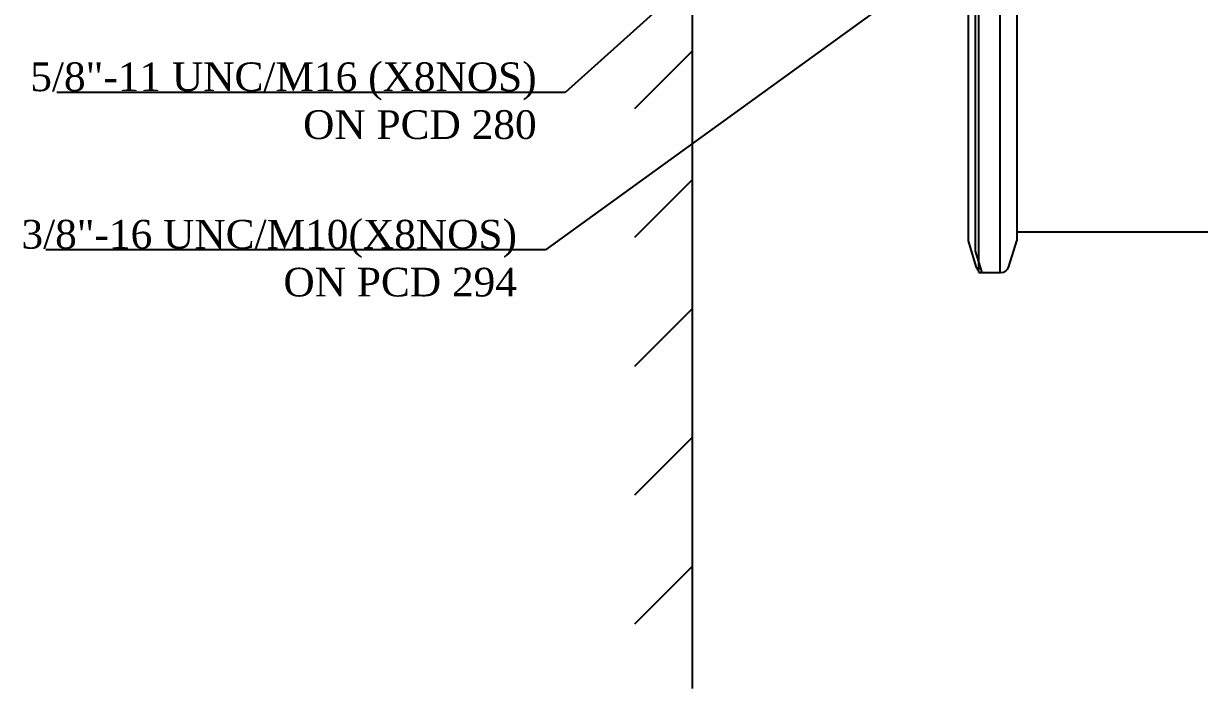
# Model space of a CAD drawing. Header units: millimetres. Extents: x 324 to 7054, y -67 to 2159.
# Drawn here: x 3343 to 3752.9, y 1102 to 1333.7 of the extents above; entities that cross this region are included whole.
import ezdxf
from ezdxf import colors
from ezdxf.entities.mleader import LeaderData, LeaderLine
from ezdxf.math import Vec2, Vec3

# ---------------------------------------------------------------- set-up
doc = ezdxf.new("R2010")
doc.units = ezdxf.units.MM
doc.header["$LTSCALE"] = 153.67
doc.linetypes.add('CENTER', pattern=[0.6, 0.375, -0.075, 0.075, -0.075])
doc.layers.get('0').update_dxf_attribs({"linetype": 'CONTINUOUS'})
doc.layers.add('02___PRT_ALL_AXES', color=7, linetype='CONTINUOUS')
doc.styles.get("Standard").update_dxf_attribs({"font": 'times.ttf'})

msp = doc.modelspace()

# ---------------------------------------------------------------- hatches: boundary and pattern name
h = msp.add_hatch()
h.set_pattern_fill('ANSI31', color=256, scale=10)
h.set_pattern_definition([(45, (2207, 0), (-22.45064, 22.45064), [])])
h.paths.add_polyline_path([(3457.64226, 1401.97699), (3457.64226, 1381.97699), (3556.03476, 1381.97699), (3556.03476, 1351.97699), (3556.03476, 1331.97699), (3556.03476, 1102), (3576.03476, 1102), (3576.03476, 1402)])

# ---------------------------------------------------------------- linework, layer by layer
msp.add_line((3576.03476, 1402), (3576.03476, 1102))
at = {"layer": '02___PRT_ALL_AXES', "linetype": 'Continuous'}
for p, q in [((3676.03476, 1246.97699), (3676.03476, 1776.97699)), ((3683.43476, 1246.97699), (3683.43476, 1776.97699)), ((3672.24299, 1765.91555), (3672.24299, 1258.03844)), ((3689.22652, 1765.91555), (3689.22652, 1258.03844)), ((4403.84299, 1260.97699), (3689.22652, 1260.97699)), ((3672.24299, 1258.03844), (3674.97578, 1249.09988)), ((3686.49373, 1249.09988), (3689.22652, 1258.03844)), ((3676.03476, 1246.97699), (3683.62481, 1246.97699))]:
    msp.add_line(p, q, dxfattribs=at)
at = {"layer": '02___PRT_ALL_AXES', "linetype": 'ByBlock'}
msp.add_line((3674.76484, 1489.527), (3674.76484, 1254.39225), dxfattribs=at)
at = {"layer": '02___PRT_ALL_AXES', "linetype": 'CENTER'}
msp.add_line((3674.76484, 1254.39225), (3677.03191, 1246.97699), dxfattribs=at)
at = {"layer": '02___PRT_ALL_AXES', "linetype": 'Continuous'}
for centre, start, end in [((3677.8447, 1249.97699), 197, 232.8540822), ((3683.62481, 1249.97699), 270, 343)]:
    msp.add_arc(centre, 3, start, end, dxfattribs=at)

# ---------------------------------------------------------------- leaders
at = {"linetype": 'Continuous'}
ml = msp.add_multileader_mtext('Standard', dxfattribs=at)
ml.set_content('\\A1;3/8"-16 UNC/M10(X8NOS)\\PON PCD 294')
ml.set_leader_properties(linetype='ByLayer')
ml.build(insert=Vec2(0, 0))
ml.multileader.update_dxf_attribs({"text_right_attachment_type": 6, "arrow_head_size": 10})
ctx = ml.context
ctx.base_point, ctx.char_height, ctx.arrow_head_size, ctx.plane_origin = Vec3(3345.34319, 1260.04779), 10, 10, Vec3(3666.03476, 1356.97699)
ctx.right_attachment, ctx.text_align_type = 6, 2
notes = []
notes.append((ctx, [(0, (1, 1, 0), (3525, 1254.80987), (-1, 0), 8, [(0, [(3666.03476, 1356.97699)], 0, [])])]))
ctx.mtext.insert, ctx.mtext.alignment, ctx.mtext.flow_direction = Vec3(3515, 1265.28571), 3, 5
ml = msp.add_multileader_mtext('Standard', dxfattribs=at)
ml.set_content('\\A1;5/8"-11 UNC/M16 (X8NOS)\\PON PCD 280')
ml.set_leader_properties(linetype='ByLayer')
ml.build(insert=Vec2(0, 0))
ml.multileader.update_dxf_attribs({"text_right_attachment_type": 6, "arrow_head_size": 10})
ctx = ml.context
ctx.base_point, ctx.char_height, ctx.arrow_head_size, ctx.plane_origin = Vec3(3348.61672, 1314.92715), 10, 10, Vec3(3585.61082, 1358.12059)
ctx.right_attachment, ctx.text_align_type = 6, 2
notes.append((ctx, [(0, (1, 1, 0), (3531.8568, 1309.68923), (-1, 0), 8, [(0, [(3585.61082, 1358.12059)], 0, [])])]))
ctx.mtext.insert, ctx.mtext.alignment, ctx.mtext.flow_direction = Vec3(3521.8568, 1320.16507), 3, 5
for ctx, leaders in notes:
    for number, flags, end, landing, length, lines in leaders:
        leader = LeaderData()
        leader.index, (leader.has_last_leader_line, leader.has_dogleg_vector, leader.attachment_direction) = number, flags
        leader.last_leader_point, leader.dogleg_vector, leader.dogleg_length = Vec3(end), Vec3(landing), length
        for number, points, colour, breaks in lines:
            line = LeaderLine()
            line.index, line.vertices, line.color, line.breaks = number, Vec3.list(points), colors.encode_raw_color(colour), breaks
            leader.lines.append(line)
        ctx.leaders.append(leader)

doc.saveas('drawing.dxf')
